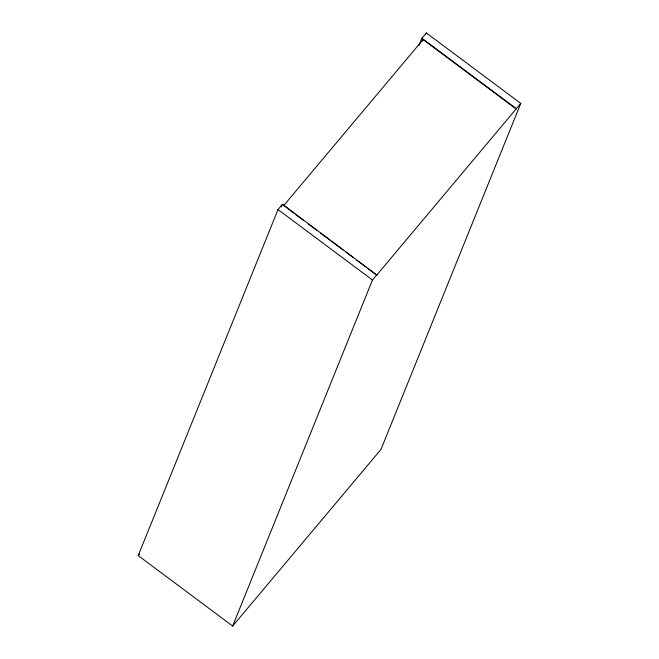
<?xml version="1.0" encoding="UTF-8"?>
<svg xmlns="http://www.w3.org/2000/svg" width="659" height="659" viewBox="0 0 659 659"><rect width="100%" height="100%" fill="white"/><g stroke="black" fill="none" stroke-linecap="round" stroke-linejoin="round"><path stroke-width="0.99" d="M418.976 45.471L421.9 38.23L426.34 32.95L520.775 103.405L380.968 449.446L232.66 626.05L138.225 555.595L278.032 209.554L282.472 204.274L376.767 275.075L367.706 268.312M281.434 206.844L282.472 204.274M293.56 212.997L283.815 205.278M422.485 41.122L423.251 39.235M425.574 34.853L426.34 32.95M232.66 626.05L372.467 280.009L376.907 274.729M376.767 275.075L520.775 103.405M283.675 205.616L423.111 39.581L516.203 109.032M138.225 555.595L139.494 554.087M421.9 38.23L516.335 108.686M295.207 214.224L303.445 220.37M308.387 224.06L316.625 230.205M320.744 233.278L329.805 240.041M331.452 241.268L342.993 249.876M345.464 251.713L352.878 257.249M356.997 260.321L366.058 267.084M278.032 209.554L372.467 280.009"/></g></svg>
